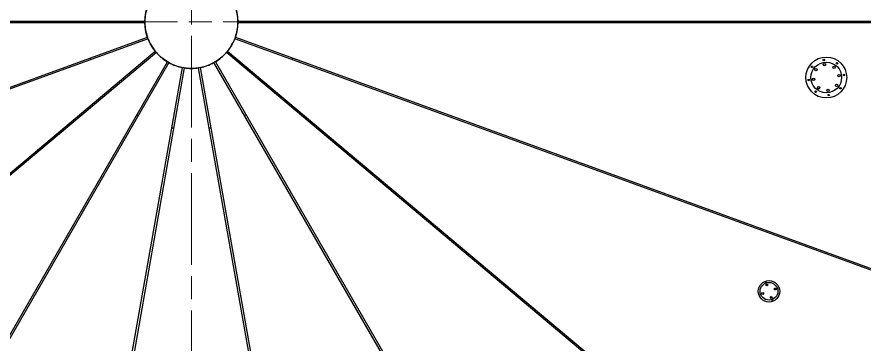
# Model space of a CAD drawing. Header units: millimetres. Extents: x 0 to 89100, y 0 to 63000.
# Drawn here: x 18898 to 26767, y 12811 to 15849 of the extents above; entities that cross this region are included whole.
import ezdxf

# ---------------------------------------------------------------- set-up
doc = ezdxf.new("R2010")
doc.units = ezdxf.units.MM
doc.header["$LTSCALE"] = 150
doc.linetypes.add('CHAIN', pattern=[0.3543, 0.2362, -0.0295, 0.0591, -0.0295])
doc.layers.add('4003-AREA-02.1_F-Foundation', color=7, linetype='Continuous', lineweight=25, true_color=0xadadad)
for name, color, linetype, lineweight in [('4003-AREA-02.1_T-Tank', 7, 'Continuous', 25), ('Center Mark', 7, 'Continuous', 18), ('Visible', 7, 'Continuous', 25)]:
    doc.layers.add(name, color=color, linetype=linetype, lineweight=lineweight)

msp = doc.modelspace()

# ---------------------------------------------------------------- linework, layer by layer
at = {"layer": '4003-AREA-02.1_F-Foundation'}
msp.add_circle((20518.6, 15802.58), 8430, dxfattribs=at)
at = {"layer": '4003-AREA-02.1_T-Tank'}
msp.add_circle((20518.6, 15802.58), 8150, dxfattribs=at)
at = {"layer": 'Center Mark', "linetype": 'CHAIN', "ltscale": 23.990969}
for p, q in [((20518.6, 24597.58), (20518.6, 7007.58)), ((29313.6, 15802.58), (11723.6, 15802.58))]:
    msp.add_line(p, q, dxfattribs=at)
at = {"layer": 'Visible'}
for p, q in [((20086.77, 15794.58), (12522.1, 15794.58)), ((12522.11, 15810.58), (20086.77, 15810.58)), ((20950.44, 15810.58), (28348.6, 15810.58)), ((28348.6, 15794.58), (20950.44, 15794.58)), ((15414.61, 13953.4), (20110.08, 15662.41)), ((20927.13, 15662.41), (27879.13, 13132.09)), ((20115.55, 15647.37), (15420.09, 13938.36)), ((27873.66, 13117.05), (20921.66, 15647.37)), ((14515.34, 10775.69), (20182.66, 15531.14)), ((20192.94, 15518.88), (14525.62, 10763.43)), ((24672.04, 12306.99), (20844.27, 15518.88)), ((20854.55, 15531.14), (24682.33, 12319.25)), ((16596.68, 9025.61), (20295.76, 15432.61)), ((20309.62, 15424.61), (16610.53, 9017.61)), ((24318.5, 9204.97), (20727.59, 15424.61)), ((20741.45, 15432.61), (24332.36, 9212.97)), ((19673.17, 11053.94), (20435.74, 15378.7)), ((20451.5, 15375.92), (19689.41, 11053.94)), ((21347.8, 11053.94), (20585.71, 15375.92)), ((20601.47, 15378.7), (21364.04, 11053.94))]:
    msp.add_line(p, q, dxfattribs=at)
for centre, radius in [((20518.6, 15802.58), 8250), ((20518.6, 15802.58), 431.86), ((26416.22, 15286.61), 190), ((26416.22, 15286.61), 142.5), ((26393.24, 15450), 7), ((26515.51, 15418.4), 7), ((26284.43, 15385.9), 7), ((26320.38, 15358.82), 11), ((26320.38, 15358.82), 10.75), ((26399.51, 15405.44), 11), ((26399.51, 15405.44), 10.75), ((26488.43, 15382.45), 11), ((26488.43, 15382.45), 10.75), ((26252.83, 15263.63), 7), ((26297.39, 15269.9), 11), ((26297.39, 15269.9), 10.75), ((26535.05, 15303.32), 11), ((26535.05, 15303.32), 10.75), ((26579.61, 15309.59), 7), ((26344.01, 15190.77), 11), ((26344.01, 15190.77), 10.75), ((26512.06, 15214.4), 11), ((26512.06, 15214.4), 10.75), ((26548, 15187.32), 7), ((26316.93, 15154.82), 7), ((26432.93, 15167.78), 11), ((26432.93, 15167.78), 10.75), ((26439.2, 15123.22), 7), ((25884.08, 13300.62), 100), ((25884.08, 13300.62), 82.5), ((25862.7, 13359.35), 9), ((25862.7, 13359.35), 8.75), ((25942.81, 13322), 9), ((25942.81, 13322), 8.75), ((25825.35, 13279.25), 9), ((25825.35, 13279.25), 8.75), ((25905.45, 13241.89), 9), ((25905.45, 13241.89), 8.75)]:
    msp.add_circle(centre, radius, dxfattribs=at)
for centre, radius, start, end in [((20518.6, 15802.58), 8966, 45.965085, 314.034915), ((20518.6, 15802.58), 8420, 17.272232, 276.750813), ((20518.6, 15802.58), 8326.9, 17.471529, 276.329235), ((20518.6, 15802.58), 8030, 304.017858, 74.209996), ((20518.6, 15802.58), 431.91, 161.06132, 178.93868), ((20518.6, 15802.58), 431.91, 1.06132, 18.93868), ((20518.6, 15802.58), 1000, 179.541629, 180.458371), ((20518.6, 15802.58), 431.91, 181.06132, 198.93868), ((20518.6, 15802.58), 431.91, 341.06132, 358.93868), ((20518.6, 15802.58), 1000, 359.541629, 0.458371), ((20518.6, 15802.58), 431.91, 201.06132, 218.93868), ((20518.6, 15802.58), 431.91, 321.06132, 338.93868), ((20518.6, 15802.58), 431.91, 221.06132, 238.93868), ((20518.6, 15802.58), 431.91, 301.06132, 318.93868), ((20518.6, 15802.58), 1000, 199.541629, 200.458371), ((20518.6, 15802.58), 431.91, 241.06132, 258.93868), ((20518.6, 15802.58), 431.91, 281.06132, 298.93868), ((20518.6, 15802.58), 1000, 339.541629, 340.458371), ((20518.6, 15802.58), 431.91, 261.06132, 278.93868), ((20518.6, 15802.58), 1000, 219.541629, 220.458371), ((20518.6, 15802.58), 1000, 319.541629, 320.458371), ((20518.6, 15802.58), 1000, 239.541629, 240.458371), ((20518.6, 15802.58), 1000, 299.541629, 300.458371), ((20518.6, 15802.58), 1000, 259.541629, 260.458371), ((20518.6, 15802.58), 1000, 279.541629, 280.458371), ((25856.71, 13375.8), 7, 38.600841, 181.399159), ((20518.6, 15802.58), 8420, 277.617442, 342.727768), ((20518.6, 15802.58), 8326.9, 278.073684, 342.528471), ((25959.25, 13327.99), 7, 308.600841, 91.399159), ((25808.9, 13273.26), 7, 128.600841, 271.399159), ((25911.44, 13225.45), 7, 218.600841, 1.399159)]:
    msp.add_arc(centre, radius, start, end, dxfattribs=at)

doc.saveas('drawing.dxf')
